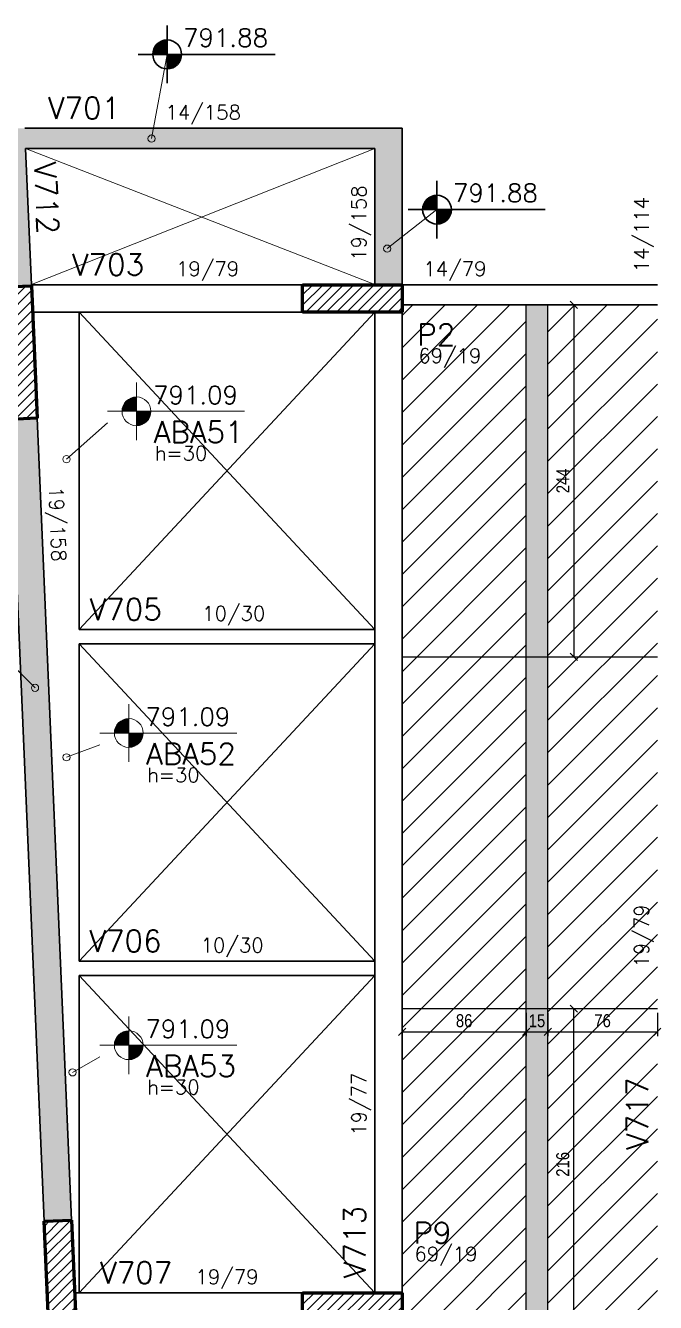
# Model space of a CAD drawing. Extents: x 8513 to 14085, y 7177 to 10799.
# Drawn here: x 9517 to 9954, y 9234 to 10120 of the extents above; entities that cross this region are included whole.
import ezdxf

# ---------------------------------------------------------------- set-up
doc = ezdxf.new("R2010")
doc.units = 0
doc.linetypes.add('FA_Tracejado', pattern=[0.25, 0.15, -0.1])
for name, color, linetype in [('COTA', 241, 'Continuous'), ('Painéis', 200, 'Continuous'), ('Vázio', 240, 'Continuous')]:
    doc.layers.add(name, color=color, linetype=linetype)
for name, color, linetype, lineweight in [('EST-LAJE', 7, 'Continuous', 30), ('EST-LAJE-TEXT', 7, 'Continuous', 9), ('EST-PILAR', 7, 'Continuous', 9), ('EST-PILAR-CUT', 7, 'Continuous', 60), ('EST-PILAR-TEXT', 7, 'Continuous', 9), ('EST-SIMB-Spot Elevations', 7, 'Continuous', 9), ('EST-VIGA', 7, 'Continuous', 30), ('EST-VIGA-TEXT', 7, 'Continuous', 9), ('Hachura', 253, 'Continuous', 9), ('REAPROVEITAMENTO', 7, 'Continuous', 9)]:
    doc.layers.add(name, color=color, linetype=linetype, lineweight=lineweight)
doc.styles.add('COTA TECNICA-50', font='techl___.ttf', dxfattribs={"height": 9})
doc.styles.add('RomanS_IV50', font='romans_IV50.ttf', dxfattribs={"height": 11.25})
doc.styles.add('RomanS_IV50_B', font='', dxfattribs={"height": 18.75})
doc.styles.add('RomanS_IV50_B_1', font='', dxfattribs={"height": 22.5})
doc.styles.get('RomanS_IV50_B').set_extended_font_data('RomanS_IV50', bold=True)
doc.styles.get('RomanS_IV50_B_1').set_extended_font_data('RomanS_IV50', bold=True)
doc.dimstyles.new('PAINEL', dxfattribs={"dimtxt": 9, "dimasz": 5, "dimexe": 3, "dimexo": 3, "dimgap": 3, "dimtad": 1, "dimdec": 1, "dimzin": 12, "dimdsep": 46, "dimtxsty": 'COTA TECNICA-50', "dimblk": 'OBLIQUE', "dimcen": 0, "dimclrd": 4, "dimclre": 4, "dimclrt": 1, "dimadec": 1, "dimazin": 3, "dimtfac": 1, "dimtdec": 1, "dimtmove": 0, "dimatfit": 3, "dimldrblk": 'OBLIQUE', "dimfxl": 1, "dimtolj": 1, "dimtzin": 12, "dimarcsym": 0})
pattern_1 = [(45, (9955.3147, 9146.5247), (-3.535534, 3.535534), [])]

# ---------------------------------------------------------------- blocks, each defined once
blk = doc.blocks.new('FA_Floor_TAG_SURVEY_R01 - NIV_TIT_H_TXT1__TXT2-2303193-6º PAVIMENTO')
at = {"layer": 'EST-LAJE-TEXT'}
h = blk.add_hatch(color=256, dxfattribs=at)
edge = h.paths.add_edge_path(flags=0)
edge.add_line((-0.28, 0.405), (-0.48, 0.405))
edge.add_arc((-0.28, 0.405), 0.2, 90, 180, ccw=False)
edge.add_line((-0.28, 0.605), (-0.28, 0.405))
h = blk.add_hatch(color=256, dxfattribs=at)
edge = h.paths.add_edge_path(flags=0)
edge.add_line((-0.28, 0.405), (-0.08, 0.405))
edge.add_arc((-0.28, 0.405), 0.2, -90, 0, ccw=False)
edge.add_line((-0.28, 0.205), (-0.28, 0.405))
for p, q in [((-0.28, 0.005), (-0.28, 0.805)), ((-0.28, 0.405), (-0.68, 0.405)), ((-0.28, 0.405), (1.22, 0.405))]:
    blk.add_line(p, q, dxfattribs=at)
blk.add_circle((-0.28, 0.405), 0.2, dxfattribs=at)
blk = doc.blocks.new('Spot Elevations - Nivel_Planta-2363176-6º PAVIMENTO')
at = {"layer": 'EST-SIMB-Spot Elevations'}
h = blk.add_hatch(color=256, dxfattribs=at)
edge = h.paths.add_edge_path(flags=0)
edge.add_line((0, 0), (-0.2, 0))
edge.add_arc((0, 0), 0.2, 90, 180, ccw=False)
edge.add_line((0, 0.2), (0, 0))
h = blk.add_hatch(color=256, dxfattribs=at)
edge = h.paths.add_edge_path(flags=0)
edge.add_line((0, 0), (0.2, 0))
edge.add_arc((0, 0), 0.2, 270, 360, ccw=False)
edge.add_line((0, -0.2), (0, 0))
at = {"layer": 'EST-SIMB-Spot Elevations', "lineweight": 30}
for p, q in [((0, -0.4), (0, 0.4)), ((0, 0), (-0.4, 0)), ((0, 0), (1.5, 0))]:
    blk.add_line(p, q, dxfattribs=at)
at = {"layer": 'EST-SIMB-Spot Elevations'}
for p, q in [((0, -0.2), (0, 0.2)), ((0, -0.15), (0, 0.15))]:
    blk.add_line(p, q, dxfattribs=at)
at = {"layer": 'EST-SIMB-Spot Elevations', "lineweight": 30}
blk.add_circle((0, 0), 0.2, dxfattribs=at)
blk = doc.blocks.new('_Oblique')
at = {"color": 0, "linetype": 'ByBlock', "lineweight": -2}
blk.add_line((-0.5, -0.5), (0.5, 0.5), dxfattribs=at)
blk = doc.blocks.new('*D598')
at = {"layer": 'COTA', "color": 4, "lineweight": -2, "transparency": 16777216}
for p, q in [((9882.31, 9926.02), (9900.34, 9926.02)), ((9897.34, 9926.02), (9897.34, 9682.02)), ((9882.31, 9682.02), (9900.34, 9682.02))]:
    blk.add_line(p, q, dxfattribs=at)
at = {"layer": 'Defpoints', "color": 0, "transparency": 16777216}
for p in [(9879.31, 9926.02), (9879.31, 9682.02), (9897.34, 9682.02)]:
    blk.add_point(p, dxfattribs=at)
at = {"layer": 'COTA', "color": 4, "lineweight": -2, "transparency": 16777216, "xscale": 5, "yscale": 5, "zscale": 5}
for p, rotation in [((9897.34, 9926.02), 90), ((9897.34, 9682.02), 270)]:
    blk.add_blockref('_Oblique', p, dxfattribs=dict(at, rotation=rotation))
at = {"layer": 'COTA', "color": 1, "transparency": 16777216, "insert": (9889.77, 9804.02), "char_height": 9, "attachment_point": 5, "rotation": 90, "style": 'COTA TECNICA-50'}
blk.add_mtext('\\A1;244', dxfattribs=at)
blk = doc.blocks.new('*D607')
at = {"layer": 'COTA', "color": 4, "lineweight": -2, "transparency": 16777216}
for p, q in [((9897.34, 9222.02), (9897.34, 9438.02)), ((9882.31, 9222.02), (9900.34, 9222.02))]:
    blk.add_line(p, q, dxfattribs=at)
at = {"layer": 'Defpoints', "color": 0, "transparency": 16777216}
for p in [(9897.34, 9438.02), (9897.34, 9438.02), (9879.31, 9222.02)]:
    blk.add_point(p, dxfattribs=at)
at = {"layer": 'COTA', "color": 4, "lineweight": -2, "transparency": 16777216, "xscale": 5, "yscale": 5, "zscale": 5}
for p, rotation in [((9897.34, 9438.02), 90), ((9897.34, 9222.02), 270)]:
    blk.add_blockref('_Oblique', p, dxfattribs=dict(at, rotation=rotation))
at = {"layer": 'COTA', "color": 1, "transparency": 16777216, "insert": (9889.75, 9330.02), "char_height": 9, "attachment_point": 5, "rotation": 90, "style": 'COTA TECNICA-50'}
blk.add_mtext('\\A1;216', dxfattribs=at)
blk = doc.blocks.new('*D609')
at = {"layer": 'COTA', "color": 4, "lineweight": -2, "transparency": 16777216}
for p, q in [((9778.31, 9435.02), (9778.31, 9418.98)), ((9864.31, 9435.02), (9864.31, 9418.98)), ((9778.31, 9421.98), (9864.31, 9421.98))]:
    blk.add_line(p, q, dxfattribs=at)
at = {"layer": 'Defpoints', "color": 0, "transparency": 16777216}
for p in [(9778.31, 9438.02), (9864.31, 9438.02), (9864.31, 9421.98)]:
    blk.add_point(p, dxfattribs=at)
at = {"layer": 'COTA', "color": 4, "lineweight": -2, "transparency": 16777216, "xscale": 5, "yscale": 5, "zscale": 5, "rotation": 180}
blk.add_blockref('_Oblique', (9778.31, 9421.98), dxfattribs=at)
at = {"layer": 'COTA', "color": 4, "lineweight": -2, "transparency": 16777216, "xscale": 5, "yscale": 5, "zscale": 5}
blk.add_blockref('_Oblique', (9864.31, 9421.98), dxfattribs=at)
at = {"layer": 'COTA', "color": 1, "transparency": 16777216, "insert": (9821.31, 9429.6), "char_height": 9, "attachment_point": 5, "style": 'COTA TECNICA-50'}
blk.add_mtext('\\A1;86', dxfattribs=at)
blk = doc.blocks.new('*D610')
at = {"layer": 'COTA', "color": 4, "lineweight": -2, "transparency": 16777216}
for p, q in [((9864.31, 9435.02), (9864.31, 9418.98)), ((9879.31, 9435.02), (9879.31, 9418.98)), ((9864.31, 9421.98), (9879.31, 9421.98))]:
    blk.add_line(p, q, dxfattribs=at)
at = {"layer": 'Defpoints', "color": 0, "transparency": 16777216}
for p in [(9864.31, 9438.02), (9879.31, 9438.02), (9879.31, 9421.98)]:
    blk.add_point(p, dxfattribs=at)
at = {"layer": 'COTA', "color": 4, "lineweight": -2, "transparency": 16777216, "xscale": 5, "yscale": 5, "zscale": 5, "rotation": 180}
blk.add_blockref('_Oblique', (9864.31, 9421.98), dxfattribs=at)
at = {"layer": 'COTA', "color": 4, "lineweight": -2, "transparency": 16777216, "xscale": 5, "yscale": 5, "zscale": 5}
blk.add_blockref('_Oblique', (9879.31, 9421.98), dxfattribs=at)
at = {"layer": 'COTA', "color": 1, "transparency": 16777216, "insert": (9871.81, 9429.58), "char_height": 9, "attachment_point": 5, "style": 'COTA TECNICA-50'}
blk.add_mtext('\\A1;15', dxfattribs=at)
blk = doc.blocks.new('*D611')
at = {"layer": 'COTA', "color": 4, "lineweight": -2, "transparency": 16777216}
for p, q in [((9879.31, 9435.02), (9879.31, 9418.98)), ((9955.31, 9435.02), (9955.31, 9418.98)), ((9879.31, 9421.98), (9955.31, 9421.98))]:
    blk.add_line(p, q, dxfattribs=at)
at = {"layer": 'Defpoints', "color": 0, "transparency": 16777216}
for p in [(9879.31, 9438.02), (9955.31, 9438.02), (9955.31, 9421.98)]:
    blk.add_point(p, dxfattribs=at)
at = {"layer": 'COTA', "color": 4, "lineweight": -2, "transparency": 16777216, "xscale": 5, "yscale": 5, "zscale": 5, "rotation": 180}
blk.add_blockref('_Oblique', (9879.31, 9421.98), dxfattribs=at)
at = {"layer": 'COTA', "color": 4, "lineweight": -2, "transparency": 16777216, "xscale": 5, "yscale": 5, "zscale": 5}
blk.add_blockref('_Oblique', (9955.31, 9421.98), dxfattribs=at)
at = {"layer": 'COTA', "color": 1, "transparency": 16777216, "insert": (9917.31, 9429.58), "char_height": 9, "attachment_point": 5, "style": 'COTA TECNICA-50'}
blk.add_mtext('\\A1;76', dxfattribs=at)

msp = doc.modelspace()

# ---------------------------------------------------------------- hatches: boundary and pattern name
at = {"layer": 'EST-PILAR'}
h = msp.add_hatch(dxfattribs=at)
h.set_pattern_fill('FP_1', color=5, style=0, pattern_type=2)
h.set_pattern_definition(pattern_1)
h.paths.add_polyline_path([(9506.2, 9846.57), (9525.18, 9847.38), (9521.24, 9939.3), (9502.26, 9938.48)], flags=0)
h = msp.add_hatch(dxfattribs=at)
h.set_pattern_fill('FP_1', color=5, style=0, pattern_type=2)
h.set_pattern_definition(pattern_1)
h.paths.add_polyline_path([(9778.31, 9921.02), (9778.31, 9940.02), (9709.31, 9940.02), (9709.31, 9921.02)], flags=0)
h = msp.add_hatch(dxfattribs=at)
h.set_pattern_fill('FP_1', color=5, style=0, pattern_type=2)
h.set_pattern_definition(pattern_1)
h.paths.add_polyline_path([(9533, 9221.67), (9551.98, 9222.48), (9549.02, 9291.42), (9530.04, 9290.6)], flags=0)
h = msp.add_hatch(dxfattribs=at)
h.set_pattern_fill('FP_1', color=5, style=0, pattern_type=2)
h.set_pattern_definition(pattern_1)
h.paths.add_polyline_path([(9778.31, 9222.02), (9778.31, 9241.02), (9709.31, 9241.02), (9709.31, 9222.02)], flags=0)
at = {"layer": 'EST-VIGA', "true_color": 0xe1e1e1}
for points in [[(9502.26, 9938.48), (9521.21, 9939.3), (9521.21, 9940.02), (9516.56, 10048.52), (9497.57, 10047.71)], [(9517.16, 10034.52), (9759.31, 10034.52), (9759.31, 10048.52), (9516.56, 10048.52)], [(9778.31, 9940.02), (9778.31, 10048.52), (9759.31, 10048.52), (9759.31, 9940.02)], [(9530.04, 9290.6), (9549.02, 9291.42), (9525.18, 9847.38), (9506.2, 9846.57), (9515.45, 9630.85)]]:
    msp.add_hatch(color=254, dxfattribs=at).paths.add_polyline_path(points, flags=0)
at = {"layer": 'Hachura'}
h = msp.add_hatch(color=256, dxfattribs=at)
h.dxf.hatch_style = 1
h.paths.add_polyline_path([(9879.31, 9926.02), (9864.31, 9926.02), (9864.31, 9682.02), (9879.31, 9682.02)])
h.paths.add_polyline_path([(9864.31, 9438.02), (9879.31, 9438.02), (9879.31, 9682.02), (9864.31, 9682.02)])
h.paths.add_polyline_path([(9879.31, 9438.02), (9864.31, 9438.02), (9864.31, 9222.02), (9879.31, 9222.02)])
h.paths.add_polyline_path([(9864.31, 9067.02), (9879.31, 9067.02), (9879.31, 9222.02), (9864.31, 9222.02)])
at = {"layer": 'REAPROVEITAMENTO'}
h = msp.add_hatch(dxfattribs=at)
h.set_pattern_fill('ANSI31', color=251, scale=5, style=0)
h.set_pattern_definition([(45, (101.663, -162.136), (-11.22532, 11.22532), [])])
h.paths.add_polyline_path([(9955.31, 9872.52), (9955.31, 9926.02), (9879.31, 9926.02), (9879.31, 9682.02), (9955.31, 9682.02)])
h.paths.add_polyline_path([(9778.31, 9682.02), (9864.31, 9682.02), (9864.31, 9926.02), (9778.31, 9926.02), (9778.31, 9921.02)])
h.paths.add_polyline_path([(9778.31, 9438.02), (9864.31, 9438.02), (9864.31, 9682.02), (9778.31, 9682.02)])
h.paths.add_polyline_path([(9879.31, 9438.02), (9955.31, 9438.02), (9955.31, 9682.02), (9879.31, 9682.02)])
h.paths.add_polyline_path([(9955.31, 9324.02), (9955.31, 9438.02), (9879.31, 9438.02), (9879.31, 9222.02), (9955.31, 9222.02), (9955.31, 9225.02)])
h.paths.add_polyline_path([(9864.31, 9438.02), (9778.31, 9438.02), (9778.31, 9241.02), (9778.31, 9222.02), (9864.31, 9222.02)])
h.paths.add_polyline_path([(9955.31, 9222.02), (9879.31, 9222.02), (9879.31, 9067.02), (9955.31, 9067.02)])
h.paths.add_polyline_path([(9864.31, 9222.02), (9778.31, 9222.02), (9778.31, 8978.02), (9856.81, 8978.02), (9856.81, 9048.02), (9856.81, 9067.02), (9864.31, 9067.02)])
h.paths.add_polyline_path([(9758.31, 9222.02), (9709.31, 9222.02), (9636.31, 9222.02), (9636.31, 8978.02), (9758.31, 8978.02)])
h.paths.add_polyline_path([(9636.31, 9222.02), (9552, 9222.02), (9558.54, 9069.62), (9636.31, 9072.95)])
h.paths.add_polyline_path([(9558.54, 9069.62), (9561.49, 9000.68), (9562.46, 8978.02), (9636.31, 8978.02), (9636.31, 9072.95)])

# ---------------------------------------------------------------- linework, layer by layer
at = {"layer": 'EST-LAJE', "lineweight": 30}
for p, q in [((9554.31, 9921.02), (9554.31, 9701.02)), ((9554.31, 9691.02), (9554.31, 9471.02)), ((9554.31, 9461.02), (9554.31, 9241.02))]:
    msp.add_line(p, q, dxfattribs=at)
at = {"layer": 'EST-LAJE-TEXT'}
for p, q in [((9545.56, 9819.02), (9574.06, 9844.12)), ((9545.56, 9612.28), (9568.75, 9621.05)), ((9549.78, 9393.81), (9568.75, 9404.55))]:
    msp.add_line(p, q, dxfattribs=at)
for centre in [(9545.56, 9819.02), (9545.56, 9612.28), (9549.78, 9393.81)]:
    msp.add_circle(centre, 2.5, dxfattribs=at)
at = {"layer": 'EST-PILAR-CUT', "color": 5, "lineweight": 60}
for p, q in [((9502.26, 9938.48), (9521.24, 9939.3)), ((9521.24, 9939.3), (9525.18, 9847.38)), ((9709.31, 9921.02), (9709.31, 9940.02)), ((9709.31, 9940.02), (9778.31, 9940.02)), ((9778.31, 9940.02), (9778.31, 9921.02)), ((9778.31, 9921.02), (9709.31, 9921.02)), ((9525.18, 9847.38), (9506.2, 9846.57)), ((9530.04, 9290.6), (9549.02, 9291.42)), ((9533, 9221.67), (9530.04, 9290.6)), ((9549.02, 9291.42), (9551.98, 9222.48)), ((9709.31, 9222.02), (9709.31, 9241.02)), ((9709.31, 9241.02), (9778.31, 9241.02)), ((9778.31, 9241.02), (9778.31, 9222.02))]:
    msp.add_line(p, q, dxfattribs=at)
at = {"layer": 'EST-SIMB-Spot Elevations'}
for p, q in [((9604.55, 10041.31), (9615.37, 10099.71)), ((9767.99, 9965.01), (9802.47, 9992.04)), ((9523.75, 9660.47), (9485.51, 9698.71))]:
    msp.add_line(p, q, dxfattribs=at)
for centre in [(9604.55, 10041.31), (9767.99, 9965.01), (9523.75, 9660.47)]:
    msp.add_circle(centre, 2.5, dxfattribs=at)
at = {"layer": 'EST-VIGA', "color": 3, "lineweight": 30}
for p, q in [((9516.56, 10048.52), (9759.31, 10048.52)), ((9759.31, 10048.52), (9778.31, 10048.52)), ((9778.31, 9940.02), (9778.31, 10048.52)), ((9517.16, 10034.52), (9759.31, 10034.52)), ((9521.21, 9940.02), (9517.16, 10034.52)), ((9759.31, 9940.02), (9759.31, 10034.52)), ((9521.21, 9940.02), (9709.31, 9940.02)), ((9778.31, 9940.02), (9955.31, 9940.02)), ((9778.31, 9926.02), (9955.31, 9926.02)), ((9522.02, 9921.02), (9709.31, 9921.02)), ((9759.31, 9241.02), (9759.31, 9921.02)), ((9778.31, 9241.02), (9778.31, 9921.02)), ((9530.04, 9290.6), (9506.2, 9846.57)), ((9549.02, 9291.42), (9525.18, 9847.38)), ((9554.31, 9701.02), (9759.31, 9701.02)), ((9554.31, 9691.02), (9759.31, 9691.02)), ((9554.31, 9471.02), (9759.31, 9471.02)), ((9554.31, 9461.02), (9759.31, 9461.02)), ((9551.19, 9241.02), (9709.31, 9241.02))]:
    msp.add_line(p, q, dxfattribs=at)
at = {"layer": 'EST-VIGA', "color": 3, "linetype": 'FA_Tracejado', "lineweight": 20}
msp.add_line((9521.24, 9939.3), (9521.21, 9940.02), dxfattribs=at)
at = {"layer": 'Painéis', "ltscale": 70}
for p, q in [((9864.31, 9067.02), (9864.31, 9926.02)), ((9879.31, 9067.02), (9879.31, 9926.02)), ((9778.31, 9682.02), (9955.31, 9682.02)), ((9778.31, 9438.02), (9955.31, 9438.02))]:
    msp.add_line(p, q, dxfattribs=at)
at = {"layer": 'Vázio', "linetype": 'Continuous', "lineweight": 9}
for p, q in [((9759.3, 9940.03), (9517.17, 10034.52)), ((9521.22, 9940.03), (9759.3, 10034.52)), ((9759.31, 9921.02), (9554.31, 9701.02)), ((9554.31, 9921.02), (9759.31, 9701.02)), ((9759.31, 9691.02), (9554.31, 9471.02)), ((9554.31, 9691.02), (9759.31, 9471.02)), ((9759.31, 9241.02), (9554.31, 9461.02)), ((9554.31, 9241.02), (9759.31, 9461.02))]:
    msp.add_line(p, q, dxfattribs=at)

# ---------------------------------------------------------------- block references
at = {"layer": 'EST-LAJE-TEXT', "xscale": 49.99999999999998, "yscale": 49.99999999999998, "zscale": 49.99999999999998}
for p in [(9608.06, 9831.96), (9602.75, 9608.89), (9602.75, 9392.4)]:
    msp.add_blockref('FA_Floor_TAG_SURVEY_R01 - NIV_TIT_H_TXT1__TXT2-2303193-6º PAVIMENTO', p, dxfattribs=at)
at = {"layer": 'EST-SIMB-Spot Elevations', "xscale": 49.99999999999998, "yscale": 49.99999999999998, "zscale": 49.99999999999998}
for p in [(9615.37, 10099.71), (9802.47, 9992.04)]:
    msp.add_blockref('Spot Elevations - Nivel_Planta-2363176-6º PAVIMENTO', p, dxfattribs=at)

# ---------------------------------------------------------------- texts
at = {"layer": 'EST-LAJE-TEXT', "lineweight": 50, "attachment_point": 1}
for s, insert, char_height, width, style in [('791.09', (9605.59, 9869.72), 12.5, 84.1772, 'RomanS_IV50_B_1'), ('ABA51', (9606.01, 9845.27), 15, 87.7848, 'RomanS_IV50_B'), ('791.09', (9600.27, 9646.65), 12.5, 84.1772, 'RomanS_IV50_B_1'), ('ABA52', (9600.69, 9622.2), 15, 87.7848, 'RomanS_IV50_B'), ('791.09', (9600.27, 9430.16), 12.5, 84.1772, 'RomanS_IV50_B_1'), ('ABA53', (9600.69, 9405.71), 15, 87.7848, 'RomanS_IV50_B')]:
    msp.add_mtext(s, dxfattribs=dict(at, insert=insert, char_height=char_height, width=width, style=style))
at = {"layer": 'EST-LAJE-TEXT', "lineweight": 30, "char_height": 10, "width": 48.9029, "attachment_point": 1, "style": 'RomanS_IV50'}
for insert in [(9606.76, 9828.14), (9601.44, 9605.07), (9601.44, 9388.58)]:
    msp.add_mtext('h=30', dxfattribs=dict(at, insert=insert))
at = {"layer": 'EST-PILAR-TEXT', "lineweight": 50, "char_height": 15, "width": 36.8776, "attachment_point": 1, "style": 'RomanS_IV50_B'}
for s, insert in [('P2', (9788.76, 9912.83)), ('P2', (9788.76, 9912.83)), ('P9', (9786.1, 9290.06)), ('P9', (9786.1, 9290.06))]:
    msp.add_mtext(s, dxfattribs=dict(at, insert=insert))
at = {"layer": 'EST-PILAR-TEXT', "lineweight": 30, "char_height": 10, "width": 58.924, "attachment_point": 1, "style": 'RomanS_IV50'}
for insert in [(9789.51, 9895.7), (9789.51, 9895.7), (9786.85, 9272.93), (9786.85, 9272.93)]:
    msp.add_mtext('69/19', dxfattribs=dict(at, insert=insert))
at = {"layer": 'EST-SIMB-Spot Elevations', "char_height": 12.5, "width": 81.4593, "attachment_point": 1, "line_spacing_factor": 0.982397, "style": 'RomanS_IV50_B_1'}
for insert in [(9626.43, 10117.53), (9813.53, 10009.86)]:
    msp.add_mtext('791.88', dxfattribs=dict(at, insert=insert))
at = {"layer": 'EST-VIGA-TEXT', "lineweight": 50, "char_height": 15, "width": 70.1477, "attachment_point": 1, "style": 'RomanS_IV50_B'}
for s, insert in [('V701', (9532.62, 10069.98)), ('V703', (9549.27, 9961.48)), ('V705', (9561.52, 9722.48)), ('V706', (9561.38, 9492.48)), ('V707', (9568.75, 9262.48))]:
    msp.add_mtext(s, dxfattribs=dict(at, insert=insert))
at = {"layer": 'EST-VIGA-TEXT', "lineweight": 30, "char_height": 10, "attachment_point": 1, "style": 'RomanS_IV50'}
for s, insert, width in [('14/158', (9614.21, 10064.53), 70.5485), ('19/79', (9621.53, 9956.03), 58.924), ('14/79', (9793.09, 9956.03), 58.924), ('10/30', (9639.66, 9717.03), 58.924), ('10/30', (9638.59, 9487.03), 58.924), ('19/79', (9635.02, 9257.03), 58.924)]:
    msp.add_mtext(s, dxfattribs=dict(at, insert=insert, width=width))
at = {"layer": 'EST-VIGA-TEXT', "lineweight": 50, "char_height": 15, "width": 70.1477, "attachment_point": 1, "style": 'RomanS_IV50_B'}
for s, insert, rotation in [('V712', (9538.16, 10025.39), 272.45568), ('V717', (9933.86, 9340.09), 90), ('V713', (9737.86, 9251.09), 90)]:
    msp.add_mtext(s, dxfattribs=dict(at, insert=insert, rotation=rotation))
at = {"layer": 'EST-VIGA-TEXT', "lineweight": 30, "char_height": 10, "attachment_point": 1, "style": 'RomanS_IV50'}
for s, insert, width, rotation in [('19/158', (9743.31, 9956.55), 70.5485, 90), ('14/114', (9939.31, 9948.55), 70.5485, 90), ('19/158', (9543.22, 9800.36), 70.5485, 272.45568), ('19/79', (9939.31, 9466.55), 58.924, 90), ('19/77', (9743.31, 9349.9), 58.924, 90)]:
    msp.add_mtext(s, dxfattribs=dict(at, insert=insert, width=width, rotation=rotation))

# ---------------------------------------------------------------- dimensions: what is measured, and where the dimension line sits
at = {"layer": 'COTA'}
dim = msp.add_linear_dim(base=(9897.34, 9682.02), p1=(9879.31, 9926.02), p2=(9879.31, 9682.02), angle=90, dimstyle='PAINEL', dxfattribs=at)
dim.commit()
dim.dimension.update_dxf_attribs({"geometry": '*D598', "text_midpoint": (9889.77, 9804.02)})
dim = msp.add_linear_dim(base=(9897.34, 9438.02), p1=(9879.31, 9222.02), p2=(9897.34, 9438.02), angle=90, dimstyle='PAINEL', override={"dimtmove": 1}, dxfattribs=at)
dim.commit()
dim.dimension.update_dxf_attribs({"geometry": '*D607', "text_midpoint": (9889.75, 9330.02)})
dim = msp.add_linear_dim(base=(9864.31, 9421.98), p1=(9778.31, 9438.02), p2=(9864.31, 9438.02), dimstyle='PAINEL', dxfattribs=at)
dim.commit()
dim.dimension.update_dxf_attribs({"geometry": '*D609', "text_midpoint": (9821.31, 9429.6)})
for base, p1, p2, picture, middle in [((9879.31, 9421.98), (9864.31, 9438.02), (9879.31, 9438.02), '*D610', (9871.81, 9429.58)), ((9955.31, 9421.98), (9879.31, 9438.02), (9955.31, 9438.02), '*D611', (9917.31, 9429.58))]:
    dim = msp.add_linear_dim(base=base, p1=p1, p2=p2, dimstyle='PAINEL', override={"dimtmove": 1}, dxfattribs=at)
    dim.commit()
    dim.dimension.update_dxf_attribs({"geometry": picture, "text_midpoint": middle})

doc.saveas('drawing.dxf')
